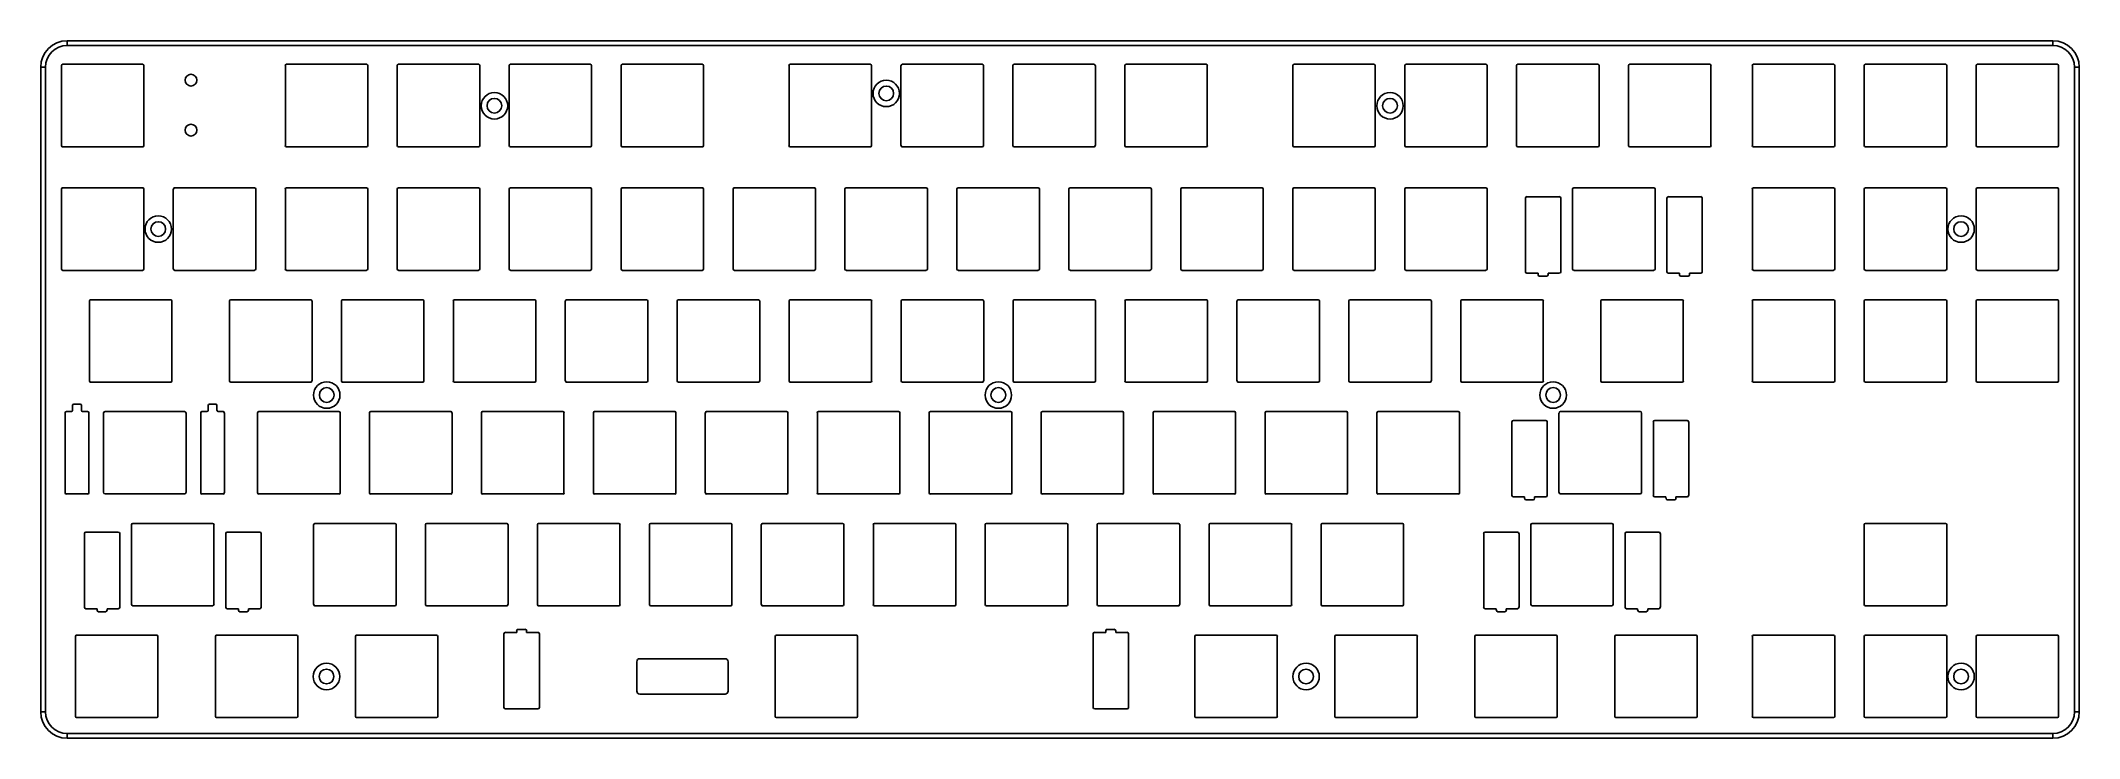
# Model space of a CAD drawing. Header units: millimetres. Extents: x 53 to 168, y 249 to 288.
import ezdxf

# ---------------------------------------------------------------- set-up
doc = ezdxf.new("R2010")
doc.units = ezdxf.units.MM
doc.header["$LTSCALE"] = 30.734
doc.layers.get('0').update_dxf_attribs({"linetype": 'CONTINUOUS'})

msp = doc.modelspace()

# ---------------------------------------------------------------- linework, layer by layer
at = {"color": 7, "linetype": 'Continuous'}
for p, q in [((54.38, 288.1), (54.38, 287.84)), ((54.38, 288.1), (166.72, 288.1)), ((166.72, 287.84), (54.38, 287.84)), ((166.72, 287.84), (166.72, 288.1)), ((52.88, 250.1), (52.88, 286.6)), ((53.15, 286.6), (52.88, 286.6)), ((53.15, 286.6), (53.15, 250.1)), ((54.05, 282.17), (54.05, 286.7)), ((54.12, 286.77), (58.65, 286.77)), ((58.72, 286.7), (58.72, 282.17)), ((66.72, 282.17), (66.72, 286.7)), ((66.78, 286.77), (71.32, 286.77)), ((71.38, 286.7), (71.38, 282.17)), ((73.05, 282.17), (73.05, 286.7)), ((73.12, 286.77), (77.65, 286.77)), ((77.72, 286.7), (77.72, 282.17)), ((79.38, 282.17), (79.38, 286.7)), ((79.45, 286.77), (83.98, 286.77)), ((84.05, 286.7), (84.05, 282.17)), ((85.72, 282.17), (85.72, 286.7)), ((85.78, 286.77), (90.32, 286.77)), ((90.38, 286.7), (90.38, 282.17)), ((95.22, 282.17), (95.22, 286.7)), ((95.28, 286.77), (99.82, 286.77)), ((99.88, 286.7), (99.88, 282.17)), ((101.55, 282.17), (101.55, 286.7)), ((101.62, 286.77), (106.15, 286.77)), ((106.22, 286.7), (106.22, 282.17)), ((107.88, 282.17), (107.88, 286.7)), ((107.95, 286.77), (112.48, 286.77)), ((112.55, 286.7), (112.55, 282.17)), ((114.22, 282.17), (114.22, 286.7)), ((114.28, 286.77), (118.82, 286.77)), ((118.88, 286.7), (118.88, 282.17)), ((123.72, 282.17), (123.72, 286.7)), ((123.78, 286.77), (128.32, 286.77)), ((128.38, 286.7), (128.38, 282.17)), ((130.05, 282.17), (130.05, 286.7)), ((130.12, 286.77), (134.65, 286.77)), ((134.72, 286.7), (134.72, 282.17)), ((136.38, 282.17), (136.38, 286.7)), ((136.45, 286.77), (140.98, 286.77)), ((141.05, 286.7), (141.05, 282.17)), ((142.72, 282.17), (142.72, 286.7)), ((142.78, 286.77), (147.32, 286.77)), ((147.38, 286.7), (147.38, 282.17)), ((149.72, 282.17), (149.72, 286.7)), ((149.78, 286.77), (154.32, 286.77)), ((154.38, 286.7), (154.38, 282.17)), ((156.05, 282.17), (156.05, 286.7)), ((156.12, 286.77), (160.65, 286.77)), ((160.72, 286.7), (160.72, 282.17)), ((162.38, 282.17), (162.38, 286.7)), ((162.45, 286.77), (166.98, 286.77)), ((167.05, 286.7), (167.05, 282.17)), ((168.22, 286.6), (167.95, 286.6)), ((167.95, 250.1), (167.95, 286.6)), ((168.22, 286.6), (168.22, 250.1)), ((58.65, 282.1), (54.12, 282.1)), ((71.32, 282.1), (66.78, 282.1)), ((77.65, 282.1), (73.12, 282.1)), ((83.98, 282.1), (79.45, 282.1)), ((90.32, 282.1), (85.78, 282.1)), ((99.82, 282.1), (95.28, 282.1)), ((106.15, 282.1), (101.62, 282.1)), ((112.48, 282.1), (107.95, 282.1)), ((118.82, 282.1), (114.28, 282.1)), ((128.32, 282.1), (123.78, 282.1)), ((134.65, 282.1), (130.12, 282.1)), ((140.98, 282.1), (136.45, 282.1)), ((147.32, 282.1), (142.78, 282.1)), ((154.32, 282.1), (149.78, 282.1)), ((160.65, 282.1), (156.12, 282.1)), ((166.98, 282.1), (162.45, 282.1)), ((54.05, 275.17), (54.05, 279.7)), ((54.12, 279.77), (58.65, 279.77)), ((58.72, 279.7), (58.72, 275.17)), ((60.38, 275.17), (60.38, 279.7)), ((60.45, 279.77), (64.98, 279.77)), ((65.05, 279.7), (65.05, 275.17)), ((66.72, 275.17), (66.72, 279.7)), ((66.78, 279.77), (71.32, 279.77)), ((71.38, 279.7), (71.38, 275.17)), ((73.05, 275.17), (73.05, 279.7)), ((73.12, 279.77), (77.65, 279.77)), ((77.72, 279.7), (77.72, 275.17)), ((79.38, 275.17), (79.38, 279.7)), ((79.45, 279.77), (83.98, 279.77)), ((84.05, 279.7), (84.05, 275.17)), ((85.72, 275.17), (85.72, 279.7)), ((85.78, 279.77), (90.32, 279.77)), ((90.38, 279.7), (90.38, 275.17)), ((92.05, 275.17), (92.05, 279.7)), ((92.12, 279.77), (96.65, 279.77)), ((96.72, 279.7), (96.72, 275.17)), ((98.38, 275.17), (98.38, 279.7)), ((98.45, 279.77), (102.98, 279.77)), ((103.05, 279.7), (103.05, 275.17)), ((104.72, 275.17), (104.72, 279.7)), ((104.78, 279.77), (109.32, 279.77)), ((109.38, 279.7), (109.38, 275.17)), ((111.05, 275.17), (111.05, 279.7)), ((111.12, 279.77), (115.65, 279.77)), ((115.72, 279.7), (115.72, 275.17)), ((117.38, 275.17), (117.38, 279.7)), ((117.45, 279.77), (121.98, 279.77)), ((122.05, 279.7), (122.05, 275.17)), ((123.72, 275.17), (123.72, 279.7)), ((123.78, 279.77), (128.32, 279.77)), ((128.38, 279.7), (128.38, 275.17)), ((130.05, 275.17), (130.05, 279.7)), ((130.12, 279.77), (134.65, 279.77)), ((134.72, 279.7), (134.72, 275.17)), ((136.88, 275.02), (136.88, 279.19)), ((136.97, 279.27), (138.8, 279.27)), ((138.88, 279.19), (138.88, 275.02)), ((139.55, 275.17), (139.55, 279.7)), ((139.62, 279.77), (144.15, 279.77)), ((144.22, 279.7), (144.22, 275.17)), ((144.88, 275.02), (144.88, 279.19)), ((144.97, 279.27), (146.8, 279.27)), ((146.88, 279.19), (146.88, 275.02)), ((149.72, 275.17), (149.72, 279.7)), ((149.78, 279.77), (154.32, 279.77)), ((154.38, 279.7), (154.38, 275.17)), ((156.05, 275.17), (156.05, 279.7)), ((156.12, 279.77), (160.65, 279.77)), ((160.72, 279.7), (160.72, 275.17)), ((162.38, 275.17), (162.38, 279.7)), ((162.45, 279.77), (166.98, 279.77)), ((167.05, 279.7), (167.05, 275.17)), ((58.65, 275.1), (54.12, 275.1)), ((64.98, 275.1), (60.45, 275.1)), ((71.32, 275.1), (66.78, 275.1)), ((77.65, 275.1), (73.12, 275.1)), ((83.98, 275.1), (79.45, 275.1)), ((90.32, 275.1), (85.78, 275.1)), ((96.65, 275.1), (92.12, 275.1)), ((102.98, 275.1), (98.45, 275.1)), ((109.32, 275.1), (104.78, 275.1)), ((115.65, 275.1), (111.12, 275.1)), ((121.98, 275.1), (117.45, 275.1)), ((128.32, 275.1), (123.78, 275.1)), ((134.65, 275.1), (130.12, 275.1)), ((137.6, 274.94), (136.97, 274.94)), ((137.6, 274.85), (137.6, 274.94)), ((138.08, 274.77), (137.68, 274.77)), ((138.8, 274.94), (138.17, 274.94)), ((138.17, 274.94), (138.17, 274.85)), ((144.15, 275.1), (139.62, 275.1)), ((145.6, 274.94), (144.97, 274.94)), ((145.6, 274.85), (145.6, 274.94)), ((146.08, 274.77), (145.68, 274.77)), ((146.8, 274.94), (146.17, 274.94)), ((146.17, 274.94), (146.17, 274.85)), ((154.32, 275.1), (149.78, 275.1)), ((160.65, 275.1), (156.12, 275.1)), ((166.98, 275.1), (162.45, 275.1)), ((55.64, 268.84), (55.64, 273.37)), ((55.7, 273.44), (60.24, 273.44)), ((60.3, 273.37), (60.3, 268.84)), ((63.56, 268.84), (63.56, 273.37)), ((63.63, 273.44), (68.16, 273.44)), ((68.23, 273.37), (68.23, 268.84)), ((69.89, 268.84), (69.89, 273.37)), ((69.96, 273.44), (74.49, 273.44)), ((74.56, 273.37), (74.56, 268.84)), ((76.23, 268.84), (76.23, 273.37)), ((76.29, 273.44), (80.83, 273.44)), ((80.89, 273.37), (80.89, 268.84)), ((82.56, 268.84), (82.56, 273.37)), ((82.63, 273.44), (87.16, 273.44)), ((87.23, 273.37), (87.23, 268.84)), ((88.89, 268.84), (88.89, 273.37)), ((88.96, 273.44), (93.49, 273.44)), ((93.56, 273.37), (93.56, 268.84)), ((95.23, 268.84), (95.23, 273.37)), ((95.29, 273.44), (99.83, 273.44)), ((99.89, 273.37), (99.89, 268.84)), ((101.56, 268.84), (101.56, 273.37)), ((101.63, 273.44), (106.16, 273.44)), ((106.23, 273.37), (106.23, 268.84)), ((107.89, 268.84), (107.89, 273.37)), ((107.96, 273.44), (112.49, 273.44)), ((112.56, 273.37), (112.56, 268.84)), ((114.23, 268.84), (114.23, 273.37)), ((114.29, 273.44), (118.83, 273.44)), ((118.89, 273.37), (118.89, 268.84)), ((120.56, 268.84), (120.56, 273.37)), ((120.63, 273.44), (125.16, 273.44)), ((125.23, 273.37), (125.23, 268.84)), ((126.89, 268.84), (126.89, 273.37)), ((126.96, 273.44), (131.49, 273.44)), ((131.56, 273.37), (131.56, 268.84)), ((133.23, 268.84), (133.23, 273.37)), ((133.29, 273.44), (137.83, 273.44)), ((137.89, 273.37), (137.89, 268.84)), ((141.15, 268.84), (141.15, 273.37)), ((141.21, 273.44), (145.75, 273.44)), ((145.81, 273.37), (145.81, 268.84)), ((149.72, 268.84), (149.72, 273.37)), ((149.78, 273.44), (154.32, 273.44)), ((154.38, 273.37), (154.38, 268.84)), ((156.05, 268.84), (156.05, 273.37)), ((156.12, 273.44), (160.65, 273.44)), ((160.72, 273.37), (160.72, 268.84)), ((162.38, 268.84), (162.38, 273.37)), ((162.45, 273.44), (166.98, 273.44)), ((167.05, 273.37), (167.05, 268.84)), ((60.24, 268.77), (55.7, 268.77)), ((68.16, 268.77), (63.63, 268.77)), ((74.49, 268.77), (69.96, 268.77)), ((80.83, 268.77), (76.29, 268.77)), ((87.16, 268.77), (82.63, 268.77)), ((93.49, 268.77), (88.96, 268.77)), ((99.83, 268.77), (95.29, 268.77)), ((106.16, 268.77), (101.63, 268.77)), ((112.49, 268.77), (107.96, 268.77)), ((118.83, 268.77), (114.29, 268.77)), ((125.16, 268.77), (120.63, 268.77)), ((131.49, 268.77), (126.96, 268.77)), ((137.83, 268.77), (133.29, 268.77)), ((145.75, 268.77), (141.21, 268.77)), ((154.32, 268.77), (149.78, 268.77)), ((160.65, 268.77), (156.12, 268.77)), ((166.98, 268.77), (162.45, 268.77)), ((54.27, 262.5), (54.27, 267.04)), ((54.33, 267.1), (54.62, 267.1)), ((54.68, 267.17), (54.68, 267.45)), ((54.75, 267.52), (55.12, 267.52)), ((55.18, 267.45), (55.18, 267.17)), ((55.25, 267.1), (55.53, 267.1)), ((55.6, 267.04), (55.6, 262.5)), ((56.43, 267.01), (56.43, 262.53)), ((61.01, 267.1), (56.52, 267.1)), ((61.1, 262.53), (61.1, 267.01)), ((61.93, 262.5), (61.93, 267.04)), ((62, 267.1), (62.28, 267.1)), ((62.35, 267.17), (62.35, 267.45)), ((62.42, 267.52), (62.78, 267.52)), ((62.85, 267.45), (62.85, 267.17)), ((62.92, 267.1), (63.2, 267.1)), ((63.27, 267.04), (63.27, 262.5)), ((65.15, 262.5), (65.15, 267.04)), ((65.22, 267.1), (69.75, 267.1)), ((69.82, 267.04), (69.82, 262.5)), ((71.48, 262.5), (71.48, 267.04)), ((71.55, 267.1), (76.08, 267.1)), ((76.15, 267.04), (76.15, 262.5)), ((77.82, 262.5), (77.82, 267.04)), ((77.88, 267.1), (82.42, 267.1)), ((82.48, 267.04), (82.48, 262.5)), ((84.15, 262.5), (84.15, 267.04)), ((84.22, 267.1), (88.75, 267.1)), ((88.82, 267.04), (88.82, 262.5)), ((90.48, 262.5), (90.48, 267.04)), ((90.55, 267.1), (95.08, 267.1)), ((95.15, 267.04), (95.15, 262.5)), ((96.82, 262.5), (96.82, 267.04)), ((96.88, 267.1), (101.42, 267.1)), ((101.48, 267.04), (101.48, 262.5)), ((103.15, 262.5), (103.15, 267.04)), ((103.22, 267.1), (107.75, 267.1)), ((107.82, 267.04), (107.82, 262.5)), ((109.48, 262.5), (109.48, 267.04)), ((109.55, 267.1), (114.08, 267.1)), ((114.15, 267.04), (114.15, 262.5)), ((115.82, 262.5), (115.82, 267.04)), ((115.88, 267.1), (120.42, 267.1)), ((120.48, 267.04), (120.48, 262.5)), ((122.15, 262.5), (122.15, 267.04)), ((122.22, 267.1), (126.75, 267.1)), ((126.82, 267.04), (126.82, 262.5)), ((128.48, 262.5), (128.48, 267.04)), ((128.55, 267.1), (133.08, 267.1)), ((133.15, 267.04), (133.15, 262.5)), ((136.12, 262.35), (136.12, 266.52)), ((136.2, 266.6), (138.03, 266.6)), ((138.12, 266.52), (138.12, 262.35)), ((138.78, 262.52), (138.78, 267.02)), ((138.87, 267.1), (143.37, 267.1)), ((143.45, 267.02), (143.45, 262.52)), ((144.12, 262.35), (144.12, 266.52)), ((144.2, 266.6), (146.03, 266.6)), ((146.12, 266.52), (146.12, 262.35)), ((55.53, 262.44), (54.33, 262.44)), ((56.52, 262.44), (61.01, 262.44)), ((63.2, 262.44), (62, 262.44)), ((69.75, 262.44), (65.22, 262.44)), ((76.08, 262.44), (71.55, 262.44)), ((82.42, 262.44), (77.88, 262.44)), ((88.75, 262.44), (84.22, 262.44)), ((95.08, 262.44), (90.55, 262.44)), ((101.42, 262.44), (96.88, 262.44)), ((107.75, 262.44), (103.22, 262.44)), ((114.08, 262.44), (109.55, 262.44)), ((120.42, 262.44), (115.88, 262.44)), ((126.75, 262.44), (122.22, 262.44)), ((133.08, 262.44), (128.55, 262.44)), ((136.83, 262.27), (136.2, 262.27)), ((136.83, 262.19), (136.83, 262.27)), ((137.32, 262.1), (136.92, 262.1)), ((138.03, 262.27), (137.4, 262.27)), ((137.4, 262.27), (137.4, 262.19)), ((143.37, 262.44), (138.87, 262.44)), ((144.83, 262.27), (144.2, 262.27)), ((144.83, 262.19), (144.83, 262.27)), ((145.32, 262.1), (144.92, 262.1)), ((146.03, 262.27), (145.4, 262.27)), ((145.4, 262.27), (145.4, 262.19)), ((58.02, 256.19), (58.02, 260.69)), ((58.1, 260.77), (62.6, 260.77)), ((62.68, 260.69), (62.68, 256.19)), ((68.32, 256.17), (68.32, 260.7)), ((68.39, 260.77), (72.92, 260.77)), ((72.99, 260.7), (72.99, 256.17)), ((74.65, 256.17), (74.65, 260.7)), ((74.72, 260.77), (79.25, 260.77)), ((79.32, 260.7), (79.32, 256.17)), ((80.99, 256.17), (80.99, 260.7)), ((81.05, 260.77), (85.59, 260.77)), ((85.65, 260.7), (85.65, 256.17)), ((87.32, 256.17), (87.32, 260.7)), ((87.39, 260.77), (91.92, 260.77)), ((91.99, 260.7), (91.99, 256.17)), ((93.65, 256.17), (93.65, 260.7)), ((93.72, 260.77), (98.25, 260.77)), ((98.32, 260.7), (98.32, 256.17)), ((99.99, 256.17), (99.99, 260.7)), ((100.05, 260.77), (104.59, 260.77)), ((104.65, 260.7), (104.65, 256.17)), ((106.32, 256.17), (106.32, 260.7)), ((106.39, 260.77), (110.92, 260.77)), ((110.99, 260.7), (110.99, 256.17)), ((112.65, 256.17), (112.65, 260.7)), ((112.72, 260.77), (117.25, 260.77)), ((117.32, 260.7), (117.32, 256.17)), ((118.99, 256.17), (118.99, 260.7)), ((119.05, 260.77), (123.59, 260.77)), ((123.65, 260.7), (123.65, 256.17)), ((125.32, 256.17), (125.32, 260.7)), ((125.39, 260.77), (129.92, 260.77)), ((129.99, 260.7), (129.99, 256.17)), ((137.18, 256.19), (137.18, 260.69)), ((137.27, 260.77), (141.77, 260.77)), ((141.85, 260.69), (141.85, 256.19)), ((156.05, 256.17), (156.05, 260.7)), ((156.12, 260.77), (160.65, 260.77)), ((160.72, 260.7), (160.72, 256.17)), ((55.35, 256.02), (55.35, 260.19)), ((55.43, 260.27), (57.27, 260.27)), ((57.35, 260.19), (57.35, 256.02)), ((63.35, 256.02), (63.35, 260.19)), ((63.43, 260.27), (65.27, 260.27)), ((65.35, 260.19), (65.35, 256.02)), ((134.52, 256.02), (134.52, 260.19)), ((134.6, 260.27), (136.43, 260.27)), ((136.52, 260.19), (136.52, 256.02)), ((142.52, 256.02), (142.52, 260.19)), ((142.6, 260.27), (144.43, 260.27)), ((144.52, 260.19), (144.52, 256.02)), ((62.6, 256.1), (58.1, 256.1)), ((72.92, 256.1), (68.39, 256.1)), ((79.25, 256.1), (74.72, 256.1)), ((85.59, 256.1), (81.05, 256.1)), ((91.92, 256.1), (87.39, 256.1)), ((98.25, 256.1), (93.72, 256.1)), ((104.59, 256.1), (100.05, 256.1)), ((110.92, 256.1), (106.39, 256.1)), ((117.25, 256.1), (112.72, 256.1)), ((123.59, 256.1), (119.05, 256.1)), ((129.92, 256.1), (125.39, 256.1)), ((141.77, 256.1), (137.27, 256.1)), ((160.65, 256.1), (156.12, 256.1)), ((56.07, 255.94), (55.43, 255.94)), ((56.07, 255.85), (56.07, 255.94)), ((56.55, 255.77), (56.15, 255.77)), ((56.63, 255.94), (56.63, 255.85)), ((57.27, 255.94), (56.63, 255.94)), ((64.07, 255.94), (63.43, 255.94)), ((64.07, 255.85), (64.07, 255.94)), ((64.55, 255.77), (64.15, 255.77)), ((64.63, 255.94), (64.63, 255.85)), ((65.27, 255.94), (64.63, 255.94)), ((135.23, 255.94), (134.6, 255.94)), ((135.23, 255.85), (135.23, 255.94)), ((135.72, 255.77), (135.32, 255.77)), ((136.43, 255.94), (135.8, 255.94)), ((135.8, 255.94), (135.8, 255.85)), ((143.23, 255.94), (142.6, 255.94)), ((143.23, 255.85), (143.23, 255.94)), ((143.72, 255.77), (143.32, 255.77)), ((144.43, 255.94), (143.8, 255.94)), ((143.8, 255.94), (143.8, 255.85)), ((54.84, 249.84), (54.84, 254.37)), ((54.91, 254.44), (59.44, 254.44)), ((59.51, 254.37), (59.51, 249.84)), ((62.76, 249.84), (62.76, 254.37)), ((62.83, 254.44), (67.36, 254.44)), ((67.43, 254.37), (67.43, 249.84)), ((70.68, 249.84), (70.68, 254.37)), ((70.75, 254.44), (75.28, 254.44)), ((75.35, 254.37), (75.35, 249.84)), ((79.09, 250.35), (79.09, 254.52)), ((79.17, 254.6), (79.81, 254.6)), ((79.81, 254.6), (79.81, 254.69)), ((79.89, 254.77), (80.29, 254.77)), ((80.37, 254.69), (80.37, 254.6)), ((80.37, 254.6), (81.01, 254.6)), ((81.09, 254.52), (81.09, 250.35)), ((94.43, 249.84), (94.43, 254.37)), ((94.5, 254.44), (99.03, 254.44)), ((99.1, 254.37), (99.1, 249.84)), ((112.42, 250.35), (112.42, 254.52)), ((112.51, 254.6), (113.14, 254.6)), ((113.14, 254.6), (113.14, 254.69)), ((113.22, 254.77), (113.62, 254.77)), ((113.71, 254.69), (113.71, 254.6)), ((113.71, 254.6), (114.34, 254.6)), ((114.42, 254.52), (114.42, 250.35)), ((118.18, 249.84), (118.18, 254.37)), ((118.24, 254.44), (122.78, 254.44)), ((122.84, 254.37), (122.84, 249.84)), ((126.1, 249.84), (126.1, 254.37)), ((126.16, 254.44), (130.7, 254.44)), ((130.76, 254.37), (130.76, 249.84)), ((134.02, 249.84), (134.02, 254.37)), ((134.08, 254.44), (138.62, 254.44)), ((138.68, 254.37), (138.68, 249.84)), ((141.94, 249.84), (141.94, 254.37)), ((142, 254.44), (146.54, 254.44)), ((146.6, 254.37), (146.6, 249.84)), ((149.72, 249.84), (149.72, 254.37)), ((149.78, 254.44), (154.32, 254.44)), ((154.38, 254.37), (154.38, 249.84)), ((156.05, 249.84), (156.05, 254.37)), ((156.12, 254.44), (160.65, 254.44)), ((160.72, 254.37), (160.72, 249.84)), ((162.38, 249.84), (162.38, 254.37)), ((162.45, 254.44), (166.98, 254.44)), ((167.05, 254.37), (167.05, 249.84)), ((86.6, 251.27), (86.6, 252.94)), ((86.77, 253.1), (91.6, 253.1)), ((91.77, 252.94), (91.77, 251.27)), ((91.6, 251.1), (86.77, 251.1)), ((52.88, 250.1), (53.15, 250.1)), ((59.44, 249.77), (54.91, 249.77)), ((67.36, 249.77), (62.83, 249.77)), ((75.28, 249.77), (70.75, 249.77)), ((81.01, 250.27), (79.17, 250.27)), ((99.03, 249.77), (94.5, 249.77)), ((114.34, 250.27), (112.51, 250.27)), ((122.78, 249.77), (118.24, 249.77)), ((130.7, 249.77), (126.16, 249.77)), ((138.62, 249.77), (134.08, 249.77)), ((146.54, 249.77), (142, 249.77)), ((154.32, 249.77), (149.78, 249.77)), ((160.65, 249.77), (156.12, 249.77)), ((166.98, 249.77), (162.45, 249.77)), ((167.95, 250.1), (168.22, 250.1)), ((54.38, 248.87), (54.38, 248.6)), ((54.38, 248.87), (166.72, 248.87)), ((166.72, 248.6), (54.38, 248.6)), ((166.72, 248.6), (166.72, 248.87))]:
    msp.add_line(p, q, dxfattribs=at)
for centre, radius in [((61.38, 285.87), 0.333), ((78.55, 284.42), 0.75), ((100.72, 285.12), 0.75), ((100.72, 285.12), 0.417), ((129.22, 284.42), 0.75), ((78.55, 284.42), 0.417), ((129.22, 284.42), 0.417), ((61.38, 283.04), 0.333), ((59.53, 277.44), 0.75), ((161.53, 277.44), 0.75), ((59.53, 277.44), 0.417), ((161.53, 277.44), 0.417), ((69.06, 268.04), 0.75), ((107.06, 268.04), 0.75), ((138.45, 268.04), 0.75), ((69.06, 268.04), 0.417), ((107.06, 268.04), 0.417), ((138.45, 268.04), 0.417), ((69.05, 252.1), 0.75), ((124.47, 252.1), 0.75), ((161.53, 252.1), 0.75), ((69.05, 252.1), 0.417), ((124.47, 252.1), 0.417), ((161.53, 252.1), 0.417)]:
    msp.add_circle(centre, radius, dxfattribs=at)
for centre, radius, start, end in [((54.38, 286.6), 1.5, 90, 180), ((54.38, 286.6), 1.23, 90, 180), ((166.72, 286.6), 1.5, 0, 90), ((166.72, 286.6), 1.23, 0, 90), ((54.12, 286.7), 0.0667, 90, 180), ((58.65, 286.7), 0.0667, 0, 90), ((66.78, 286.7), 0.0667, 90, 180), ((71.32, 286.7), 0.0667, 0, 90), ((73.12, 286.7), 0.0667, 90, 180), ((77.65, 286.7), 0.0667, 0, 90), ((79.45, 286.7), 0.0667, 90, 180), ((83.98, 286.7), 0.0667, 0, 90), ((85.78, 286.7), 0.0667, 90, 180), ((90.32, 286.7), 0.0667, 0, 90), ((95.28, 286.7), 0.0667, 90, 180), ((99.82, 286.7), 0.0667, 0, 90), ((101.62, 286.7), 0.0667, 90, 180), ((106.15, 286.7), 0.0667, 0, 90), ((107.95, 286.7), 0.0667, 90, 180), ((112.48, 286.7), 0.0667, 0, 90), ((114.28, 286.7), 0.0667, 90, 180), ((118.82, 286.7), 0.0667, 0, 90), ((123.78, 286.7), 0.0667, 90, 180), ((128.32, 286.7), 0.0667, 0, 90), ((130.12, 286.7), 0.0667, 90, 180), ((134.65, 286.7), 0.0667, 0, 90), ((136.45, 286.7), 0.0667, 90, 180), ((140.98, 286.7), 0.0667, 0, 90), ((142.78, 286.7), 0.0667, 90, 180), ((147.32, 286.7), 0.0667, 0, 90), ((149.78, 286.7), 0.0667, 90, 180), ((154.32, 286.7), 0.0667, 0, 90), ((156.12, 286.7), 0.0667, 90, 180), ((160.65, 286.7), 0.0667, 0, 90), ((162.45, 286.7), 0.0667, 90, 180), ((166.98, 286.7), 0.0667, 0, 90), ((54.12, 282.17), 0.0667, 180, 270), ((58.65, 282.17), 0.0667, 270, 360), ((66.78, 282.17), 0.0667, 180, 270), ((71.32, 282.17), 0.0667, 270, 360), ((73.12, 282.17), 0.0667, 180, 270), ((77.65, 282.17), 0.0667, 270, 360), ((79.45, 282.17), 0.0667, 180, 270), ((83.98, 282.17), 0.0667, 270, 360), ((85.78, 282.17), 0.0667, 180, 270), ((90.32, 282.17), 0.0667, 270, 360), ((95.28, 282.17), 0.0667, 180, 270), ((99.82, 282.17), 0.0667, 270, 360), ((101.62, 282.17), 0.0667, 180, 270), ((106.15, 282.17), 0.0667, 270, 360), ((107.95, 282.17), 0.0667, 180, 270), ((112.48, 282.17), 0.0667, 270, 360), ((114.28, 282.17), 0.0667, 180, 270), ((118.82, 282.17), 0.0667, 270, 360), ((123.78, 282.17), 0.0667, 180, 270), ((128.32, 282.17), 0.0667, 270, 360), ((130.12, 282.17), 0.0667, 180, 270), ((134.65, 282.17), 0.0667, 270, 360), ((136.45, 282.17), 0.0667, 180, 270), ((140.98, 282.17), 0.0667, 270, 360), ((142.78, 282.17), 0.0667, 180, 270), ((147.32, 282.17), 0.0667, 270, 360), ((149.78, 282.17), 0.0667, 180, 270), ((154.32, 282.17), 0.0667, 270, 360), ((156.12, 282.17), 0.0667, 180, 270), ((160.65, 282.17), 0.0667, 270, 360), ((162.45, 282.17), 0.0667, 180, 270), ((166.98, 282.17), 0.0667, 270, 360), ((54.12, 279.7), 0.0667, 90, 180), ((58.65, 279.7), 0.0667, 0, 90), ((60.45, 279.7), 0.0667, 90, 180), ((64.98, 279.7), 0.0667, 0, 90), ((66.78, 279.7), 0.0667, 90, 180), ((71.32, 279.7), 0.0667, 0, 90), ((73.12, 279.7), 0.0667, 90, 180), ((77.65, 279.7), 0.0667, 0, 90), ((79.45, 279.7), 0.0667, 90, 180), ((83.98, 279.7), 0.0667, 0, 90), ((85.78, 279.7), 0.0667, 90, 180), ((90.32, 279.7), 0.0667, 0, 90), ((92.12, 279.7), 0.0667, 90, 180), ((96.65, 279.7), 0.0667, 0, 90), ((98.45, 279.7), 0.0667, 90, 180), ((102.98, 279.7), 0.0667, 0, 90), ((104.78, 279.7), 0.0667, 90, 180), ((109.32, 279.7), 0.0667, 0, 90), ((111.12, 279.7), 0.0667, 90, 180), ((115.65, 279.7), 0.0667, 0, 90), ((117.45, 279.7), 0.0667, 90, 180), ((121.98, 279.7), 0.0667, 0, 90), ((123.78, 279.7), 0.0667, 90, 180), ((128.32, 279.7), 0.0667, 0, 90), ((130.12, 279.7), 0.0667, 90, 180), ((134.65, 279.7), 0.0667, 0, 90), ((136.97, 279.19), 0.0833, 90, 180), ((138.8, 279.19), 0.0833, 0, 90), ((139.62, 279.7), 0.0667, 90, 180), ((144.15, 279.7), 0.0667, 0, 90), ((144.97, 279.19), 0.0833, 90, 180), ((146.8, 279.19), 0.0833, 0, 90), ((149.78, 279.7), 0.0667, 90, 180), ((154.32, 279.7), 0.0667, 0, 90), ((156.12, 279.7), 0.0667, 90, 180), ((160.65, 279.7), 0.0667, 0, 90), ((162.45, 279.7), 0.0667, 90, 180), ((166.98, 279.7), 0.0667, 0, 90), ((54.12, 275.17), 0.0667, 180, 270), ((58.65, 275.17), 0.0667, 270, 360), ((60.45, 275.17), 0.0667, 180, 270), ((64.98, 275.17), 0.0667, 270, 360), ((66.78, 275.17), 0.0667, 180, 270), ((71.32, 275.17), 0.0667, 270, 360), ((73.12, 275.17), 0.0667, 180, 270), ((77.65, 275.17), 0.0667, 270, 360), ((79.45, 275.17), 0.0667, 180, 270), ((83.98, 275.17), 0.0667, 270, 360), ((85.78, 275.17), 0.0667, 180, 270), ((90.32, 275.17), 0.0667, 270, 360), ((92.12, 275.17), 0.0667, 180, 270), ((96.65, 275.17), 0.0667, 270, 360), ((98.45, 275.17), 0.0667, 180, 270), ((102.98, 275.17), 0.0667, 270, 360), ((104.78, 275.17), 0.0667, 180, 270), ((109.32, 275.17), 0.0667, 270, 360), ((111.12, 275.17), 0.0667, 180, 270), ((115.65, 275.17), 0.0667, 270, 360), ((117.45, 275.17), 0.0667, 180, 270), ((121.98, 275.17), 0.0667, 270, 360), ((123.78, 275.17), 0.0667, 180, 270), ((128.32, 275.17), 0.0667, 270, 360), ((130.12, 275.17), 0.0667, 180, 270), ((134.65, 275.17), 0.0667, 270, 360), ((136.97, 275.02), 0.0833, 180, 270), ((137.68, 274.85), 0.0833, 180, 270), ((138.08, 274.85), 0.0833, 270, 360), ((138.8, 275.02), 0.0833, 270, 360), ((139.62, 275.17), 0.0667, 180, 270), ((144.15, 275.17), 0.0667, 270, 360), ((144.97, 275.02), 0.0833, 180, 270), ((145.68, 274.85), 0.0833, 180, 270), ((146.08, 274.85), 0.0833, 270, 360), ((146.8, 275.02), 0.0833, 270, 360), ((149.78, 275.17), 0.0667, 180, 270), ((154.32, 275.17), 0.0667, 270, 360), ((156.12, 275.17), 0.0667, 180, 270), ((160.65, 275.17), 0.0667, 270, 360), ((162.45, 275.17), 0.0667, 180, 270), ((166.98, 275.17), 0.0667, 270, 360), ((55.7, 273.37), 0.0667, 90, 180), ((60.24, 273.37), 0.0667, 0, 90), ((63.63, 273.37), 0.0667, 90, 180), ((68.16, 273.37), 0.0667, 0, 90), ((69.96, 273.37), 0.0667, 90, 180), ((74.49, 273.37), 0.0667, 0, 90), ((76.29, 273.37), 0.0667, 90, 180), ((80.83, 273.37), 0.0667, 0, 90), ((82.63, 273.37), 0.0667, 90, 180), ((87.16, 273.37), 0.0667, 0, 90), ((88.96, 273.37), 0.0667, 90, 180), ((93.49, 273.37), 0.0667, 0, 90), ((95.29, 273.37), 0.0667, 90, 180), ((99.83, 273.37), 0.0667, 0, 90), ((101.63, 273.37), 0.0667, 90, 180), ((106.16, 273.37), 0.0667, 0, 90), ((107.96, 273.37), 0.0667, 90, 180), ((112.49, 273.37), 0.0667, 0, 90), ((114.29, 273.37), 0.0667, 90, 180), ((118.83, 273.37), 0.0667, 0, 90), ((120.63, 273.37), 0.0667, 90, 180), ((125.16, 273.37), 0.0667, 0, 90), ((126.96, 273.37), 0.0667, 90, 180), ((131.49, 273.37), 0.0667, 0, 90), ((133.29, 273.37), 0.0667, 90, 180), ((137.83, 273.37), 0.0667, 0, 90), ((141.21, 273.37), 0.0667, 90, 180), ((145.75, 273.37), 0.0667, 0, 90), ((149.78, 273.37), 0.0667, 90, 180), ((154.32, 273.37), 0.0667, 0, 90), ((156.12, 273.37), 0.0667, 90, 180), ((160.65, 273.37), 0.0667, 0, 90), ((162.45, 273.37), 0.0667, 90, 180), ((166.98, 273.37), 0.0667, 0, 90), ((55.7, 268.84), 0.0667, 180, 270), ((60.24, 268.84), 0.0667, 270, 360), ((63.63, 268.84), 0.0667, 180, 270), ((68.16, 268.84), 0.0667, 270, 360), ((69.96, 268.84), 0.0667, 180, 270), ((74.49, 268.84), 0.0667, 270, 360), ((76.29, 268.84), 0.0667, 180, 270), ((80.83, 268.84), 0.0667, 270, 360), ((82.63, 268.84), 0.0667, 180, 270), ((87.16, 268.84), 0.0667, 270, 360), ((88.96, 268.84), 0.0667, 180, 270), ((93.49, 268.84), 0.0667, 270, 360), ((95.29, 268.84), 0.0667, 180, 270), ((99.83, 268.84), 0.0667, 270, 360), ((101.63, 268.84), 0.0667, 180, 270), ((106.16, 268.84), 0.0667, 270, 360), ((107.96, 268.84), 0.0667, 180, 270), ((112.49, 268.84), 0.0667, 270, 360), ((114.29, 268.84), 0.0667, 180, 270), ((118.83, 268.84), 0.0667, 270, 360), ((120.63, 268.84), 0.0667, 180, 270), ((125.16, 268.84), 0.0667, 270, 360), ((126.96, 268.84), 0.0667, 180, 270), ((131.49, 268.84), 0.0667, 270, 360), ((133.29, 268.84), 0.0667, 180, 270), ((137.83, 268.84), 0.0667, 270, 360), ((141.21, 268.84), 0.0667, 180, 270), ((145.75, 268.84), 0.0667, 270, 360), ((149.78, 268.84), 0.0667, 180, 270), ((154.32, 268.84), 0.0667, 270, 360), ((156.12, 268.84), 0.0667, 180, 270), ((160.65, 268.84), 0.0667, 270, 360), ((162.45, 268.84), 0.0667, 180, 270), ((166.98, 268.84), 0.0667, 270, 360), ((54.33, 267.04), 0.0667, 90, 180), ((54.62, 267.17), 0.0667, 270, 360), ((54.75, 267.45), 0.0667, 90, 180), ((55.12, 267.45), 0.0667, 0, 90), ((55.25, 267.17), 0.0667, 180, 270), ((55.53, 267.04), 0.0667, 0, 90), ((56.52, 267.01), 0.09, 90, 180), ((61.01, 267.01), 0.09, 0, 90), ((62, 267.04), 0.0667, 90, 180), ((62.28, 267.17), 0.0667, 270, 360), ((62.42, 267.45), 0.0667, 90, 180), ((62.78, 267.45), 0.0667, 0, 90), ((62.92, 267.17), 0.0667, 180, 270), ((63.2, 267.04), 0.0667, 0, 90), ((65.22, 267.04), 0.0667, 90, 180), ((69.75, 267.04), 0.0667, 0, 90), ((71.55, 267.04), 0.0667, 90, 180), ((76.08, 267.04), 0.0667, 0, 90), ((77.88, 267.04), 0.0667, 90, 180), ((82.42, 267.04), 0.0667, 0, 90), ((84.22, 267.04), 0.0667, 90, 180), ((88.75, 267.04), 0.0667, 0, 90), ((90.55, 267.04), 0.0667, 90, 180), ((95.08, 267.04), 0.0667, 0, 90), ((96.88, 267.04), 0.0667, 90, 180), ((101.42, 267.04), 0.0667, 0, 90), ((103.22, 267.04), 0.0667, 90, 180), ((107.75, 267.04), 0.0667, 0, 90), ((109.55, 267.04), 0.0667, 90, 180), ((114.08, 267.04), 0.0667, 0, 90), ((115.88, 267.04), 0.0667, 90, 180), ((120.42, 267.04), 0.0667, 0, 90), ((122.22, 267.04), 0.0667, 90, 180), ((126.75, 267.04), 0.0667, 0, 90), ((128.55, 267.04), 0.0667, 90, 180), ((133.08, 267.04), 0.0667, 0, 90), ((136.2, 266.52), 0.0833, 90, 180), ((138.03, 266.52), 0.0833, 0, 90), ((138.87, 267.02), 0.0833, 90, 180), ((143.37, 267.02), 0.0833, 0, 90), ((144.2, 266.52), 0.0833, 90, 180), ((146.03, 266.52), 0.0833, 0, 90), ((54.33, 262.5), 0.0667, 180, 270), ((55.53, 262.5), 0.0667, 270, 360), ((56.52, 262.53), 0.09, 180, 270), ((61.01, 262.53), 0.09, 270, 360), ((62, 262.5), 0.0667, 180, 270), ((63.2, 262.5), 0.0667, 270, 360), ((65.22, 262.5), 0.0667, 180, 270), ((69.75, 262.5), 0.0667, 270, 360), ((71.55, 262.5), 0.0667, 180, 270), ((76.08, 262.5), 0.0667, 270, 360), ((77.88, 262.5), 0.0667, 180, 270), ((82.42, 262.5), 0.0667, 270, 360), ((84.22, 262.5), 0.0667, 180, 270), ((88.75, 262.5), 0.0667, 270, 360), ((90.55, 262.5), 0.0667, 180, 270), ((95.08, 262.5), 0.0667, 270, 360), ((96.88, 262.5), 0.0667, 180, 270), ((101.42, 262.5), 0.0667, 270, 360), ((103.22, 262.5), 0.0667, 180, 270), ((107.75, 262.5), 0.0667, 270, 360), ((109.55, 262.5), 0.0667, 180, 270), ((114.08, 262.5), 0.0667, 270, 360), ((115.88, 262.5), 0.0667, 180, 270), ((120.42, 262.5), 0.0667, 270, 360), ((122.22, 262.5), 0.0667, 180, 270), ((126.75, 262.5), 0.0667, 270, 360), ((128.55, 262.5), 0.0667, 180, 270), ((133.08, 262.5), 0.0667, 270, 360), ((136.2, 262.35), 0.0833, 180, 270), ((136.92, 262.19), 0.0833, 180, 270), ((137.32, 262.19), 0.0833, 270, 360), ((138.03, 262.35), 0.0833, 270, 360), ((138.87, 262.52), 0.0833, 180, 270), ((143.37, 262.52), 0.0833, 270, 360), ((144.2, 262.35), 0.0833, 180, 270), ((144.92, 262.19), 0.0833, 180, 270), ((145.32, 262.19), 0.0833, 270, 360), ((146.03, 262.35), 0.0833, 270, 360), ((58.1, 260.69), 0.0833, 90, 180), ((62.6, 260.69), 0.0833, 0, 90), ((68.39, 260.7), 0.0667, 90, 180), ((72.92, 260.7), 0.0667, 0, 90), ((74.72, 260.7), 0.0667, 90, 180), ((79.25, 260.7), 0.0667, 0, 90), ((81.05, 260.7), 0.0667, 90, 180), ((85.59, 260.7), 0.0667, 0, 90), ((87.39, 260.7), 0.0667, 90, 180), ((91.92, 260.7), 0.0667, 0, 90), ((93.72, 260.7), 0.0667, 90, 180), ((98.25, 260.7), 0.0667, 0, 90), ((100.05, 260.7), 0.0667, 90, 180), ((104.59, 260.7), 0.0667, 0, 90), ((106.39, 260.7), 0.0667, 90, 180), ((110.92, 260.7), 0.0667, 0, 90), ((112.72, 260.7), 0.0667, 90, 180), ((117.25, 260.7), 0.0667, 0, 90), ((119.05, 260.7), 0.0667, 90, 180), ((123.59, 260.7), 0.0667, 0, 90), ((125.39, 260.7), 0.0667, 90, 180), ((129.92, 260.7), 0.0667, 0, 90), ((137.27, 260.69), 0.0833, 90, 180), ((141.77, 260.69), 0.0833, 0, 90), ((156.12, 260.7), 0.0667, 90, 180), ((160.65, 260.7), 0.0667, 0, 90), ((55.43, 260.19), 0.0833, 90, 180), ((57.27, 260.19), 0.0833, 0, 90), ((63.43, 260.19), 0.0833, 90, 180), ((65.27, 260.19), 0.0833, 0, 90), ((134.6, 260.19), 0.0833, 90, 180), ((136.43, 260.19), 0.0833, 0, 90), ((142.6, 260.19), 0.0833, 90, 180), ((144.43, 260.19), 0.0833, 0, 90), ((58.1, 256.19), 0.0833, 180, 270), ((62.6, 256.19), 0.0833, 270, 360), ((68.39, 256.17), 0.0667, 180, 270), ((72.92, 256.17), 0.0667, 270, 360), ((74.72, 256.17), 0.0667, 180, 270), ((79.25, 256.17), 0.0667, 270, 360), ((81.05, 256.17), 0.0667, 180, 270), ((85.59, 256.17), 0.0667, 270, 360), ((87.39, 256.17), 0.0667, 180, 270), ((91.92, 256.17), 0.0667, 270, 360), ((93.72, 256.17), 0.0667, 180, 270), ((98.25, 256.17), 0.0667, 270, 360), ((100.05, 256.17), 0.0667, 180, 270), ((104.59, 256.17), 0.0667, 270, 360), ((106.39, 256.17), 0.0667, 180, 270), ((110.92, 256.17), 0.0667, 270, 360), ((112.72, 256.17), 0.0667, 180, 270), ((117.25, 256.17), 0.0667, 270, 360), ((119.05, 256.17), 0.0667, 180, 270), ((123.59, 256.17), 0.0667, 270, 360), ((125.39, 256.17), 0.0667, 180, 270), ((129.92, 256.17), 0.0667, 270, 360), ((137.27, 256.19), 0.0833, 180, 270), ((141.77, 256.19), 0.0833, 270, 360), ((156.12, 256.17), 0.0667, 180, 270), ((160.65, 256.17), 0.0667, 270, 360), ((55.43, 256.02), 0.0833, 180, 270), ((56.15, 255.85), 0.0833, 180, 270), ((56.55, 255.85), 0.0833, 270, 360), ((57.27, 256.02), 0.0833, 270, 360), ((63.43, 256.02), 0.0833, 180, 270), ((64.15, 255.85), 0.0833, 180, 270), ((64.55, 255.85), 0.0833, 270, 360), ((65.27, 256.02), 0.0833, 270, 360), ((134.6, 256.02), 0.0833, 180, 270), ((135.32, 255.85), 0.0833, 180, 270), ((135.72, 255.85), 0.0833, 270, 360), ((136.43, 256.02), 0.0833, 270, 360), ((142.6, 256.02), 0.0833, 180, 270), ((143.32, 255.85), 0.0833, 180, 270), ((143.72, 255.85), 0.0833, 270, 360), ((144.43, 256.02), 0.0833, 270, 360), ((54.91, 254.37), 0.0667, 90, 180), ((59.44, 254.37), 0.0667, 0, 90), ((62.83, 254.37), 0.0667, 90, 180), ((67.36, 254.37), 0.0667, 0, 90), ((70.75, 254.37), 0.0667, 90, 180), ((75.28, 254.37), 0.0667, 0, 90), ((79.17, 254.52), 0.0833, 90, 180), ((79.89, 254.69), 0.0833, 90, 180), ((80.29, 254.69), 0.0833, 0, 90), ((81.01, 254.52), 0.0833, 0, 90), ((94.5, 254.37), 0.0667, 90, 180), ((99.03, 254.37), 0.0667, 0, 90), ((112.51, 254.52), 0.0833, 90, 180), ((113.22, 254.69), 0.0833, 90, 180), ((113.62, 254.69), 0.0833, 0, 90), ((114.34, 254.52), 0.0833, 0, 90), ((118.24, 254.37), 0.0667, 90, 180), ((122.78, 254.37), 0.0667, 0, 90), ((126.16, 254.37), 0.0667, 90, 180), ((130.7, 254.37), 0.0667, 0, 90), ((134.08, 254.37), 0.0667, 90, 180), ((138.62, 254.37), 0.0667, 0, 90), ((142, 254.37), 0.0667, 90, 180), ((146.54, 254.37), 0.0667, 0, 90), ((149.78, 254.37), 0.0667, 90, 180), ((154.32, 254.37), 0.0667, 0, 90), ((156.12, 254.37), 0.0667, 90, 180), ((160.65, 254.37), 0.0667, 0, 90), ((162.45, 254.37), 0.0667, 90, 180), ((166.98, 254.37), 0.0667, 0, 90), ((86.77, 252.94), 0.167, 90, 180), ((91.6, 252.94), 0.167, 0, 90), ((79.17, 250.35), 0.0833, 180, 270), ((81.01, 250.35), 0.0833, 270, 360), ((86.77, 251.27), 0.167, 180, 270), ((91.6, 251.27), 0.167, 270, 360), ((112.51, 250.35), 0.0833, 180, 270), ((114.34, 250.35), 0.0833, 270, 360), ((54.38, 250.1), 1.5, 180, 270), ((54.38, 250.1), 1.23, 180, 270), ((54.91, 249.84), 0.0667, 180, 270), ((59.44, 249.84), 0.0667, 270, 360), ((62.83, 249.84), 0.0667, 180, 270), ((67.36, 249.84), 0.0667, 270, 360), ((70.75, 249.84), 0.0667, 180, 270), ((75.28, 249.84), 0.0667, 270, 360), ((94.5, 249.84), 0.0667, 180, 270), ((99.03, 249.84), 0.0667, 270, 360), ((118.24, 249.84), 0.0667, 180, 270), ((122.78, 249.84), 0.0667, 270, 360), ((126.16, 249.84), 0.0667, 180, 270), ((130.7, 249.84), 0.0667, 270, 360), ((134.08, 249.84), 0.0667, 180, 270), ((138.62, 249.84), 0.0667, 270, 360), ((142, 249.84), 0.0667, 180, 270), ((146.54, 249.84), 0.0667, 270, 360), ((149.78, 249.84), 0.0667, 180, 270), ((154.32, 249.84), 0.0667, 270, 360), ((156.12, 249.84), 0.0667, 180, 270), ((160.65, 249.84), 0.0667, 270, 360), ((162.45, 249.84), 0.0667, 180, 270), ((166.72, 250.1), 1.5, 270, 360), ((166.72, 250.1), 1.23, 270, 360), ((166.98, 249.84), 0.0667, 270, 360)]:
    msp.add_arc(centre, radius, start, end, dxfattribs=at)

doc.saveas('drawing.dxf')
